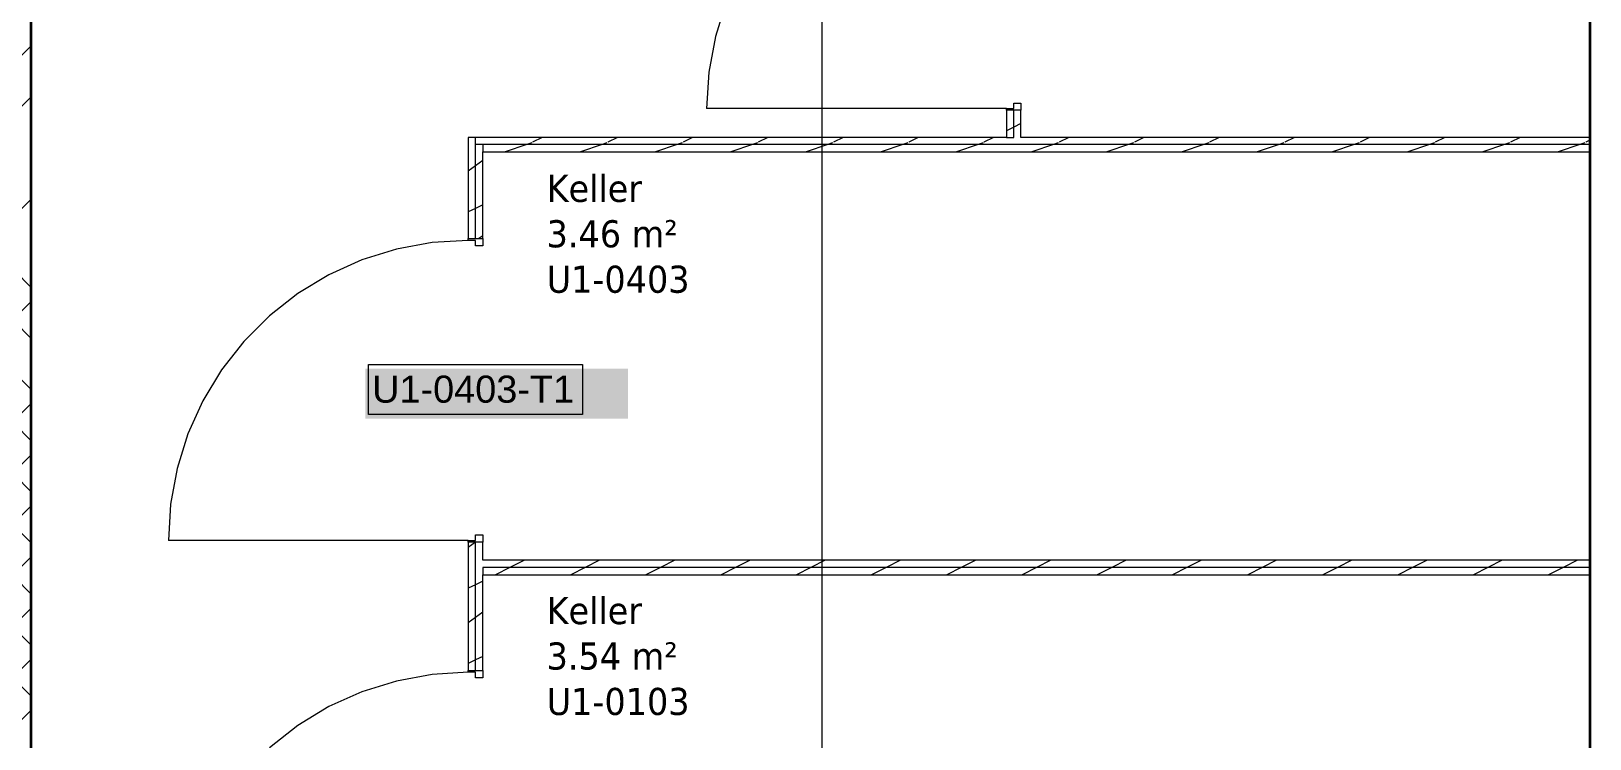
# Model space of a CAD drawing. Extents: x -1132 to 613, y -233 to 616.
# Drawn here: x -441.6 to -355.3, y 434.7 to 473.9 of the extents above; entities that cross this region are included whole.
import ezdxf
from ezdxf.lldxf.tags import DXFTag

# ---------------------------------------------------------------- set-up
doc = ezdxf.new("R2010")
doc.units = 0
doc.layers.get('0').update_dxf_attribs({"lineweight": 13})
for name, color, linetype, lineweight in [('A-AREA-____-IDEN', 7, 'Continuous', 5), ('A-DOOR-____-IDEN', 7, 'Continuous', 5), ('A-DOOR-FRAM-MCUT', 7, 'Continuous', 9), ('A-DOOR-OPNG-OTLN', 7, 'Continuous', 9), ('A-WALL-____-MCUT', 7, 'Continuous', 35), ('A-WALL-____-PATT', 7, 'Continuous', 35), ('A-WALL-FNSH-MCUT', 7, 'Continuous', 35), ('S-GRID-____-OTLN', 7, 'Continuous', 5)]:
    doc.layers.add(name, color=color, linetype=linetype, lineweight=lineweight)
doc.styles.get("Standard").update_dxf_attribs({"font": 'arial.ttf'})
tags = doc.linetypes.add('_Rasterlinie_', pattern=[0.375, 0.2, -0.05, 0.075, -0.05]).pattern_tags.tags
tags[10:11] = [DXFTag(74, 4), DXFTag(75, 0), DXFTag(340, '0'), DXFTag(46, 1.0), DXFTag(50, 0.0), DXFTag(44, 0.0), DXFTag(45, 0.0)]
tags[8:9] = [DXFTag(74, 4), DXFTag(75, 0), DXFTag(340, '0'), DXFTag(46, 1.0), DXFTag(50, 0.0), DXFTag(44, 0.0), DXFTag(45, 0.0)]
tags[6:7] = [DXFTag(74, 4), DXFTag(75, 0), DXFTag(340, '0'), DXFTag(46, 1.0), DXFTag(50, 0.0), DXFTag(44, 0.0), DXFTag(45, 0.0)]
tags[4:5] = [DXFTag(74, 4), DXFTag(75, 0), DXFTag(340, '0'), DXFTag(46, 1.0), DXFTag(50, 0.0), DXFTag(44, 0.0), DXFTag(45, 0.0)]

# ---------------------------------------------------------------- blocks, each defined once
blk = doc.blocks.new('Referenz-A0UJ2EK7XE', base_point=(-1124.077, -162.872))
at = {"layer": 'A-DOOR-____-IDEN', "color": 0, "linetype": 'Continuous', "ltscale": 0.13}
for p, q in [((-422.927, 455.415), (-411.087, 455.415)), ((-422.927, 452.635), (-422.927, 455.415)), ((-411.087, 455.415), (-411.087, 452.635)), ((-411.087, 452.635), (-422.927, 452.635))]:
    blk.add_line(p, q, dxfattribs=at)
at = {"layer": 'A-DOOR-____-IDEN', "color": 7, "linetype": 'Continuous', "ltscale": 0.13, "true_color": 0xffffff}
for points in [[(-423.102, 452.412), (-408.563, 452.412), (-423.102, 455.171)], [(-408.563, 452.412), (-423.102, 455.171), (-408.563, 455.171)]]:
    blk.add_solid(points, dxfattribs=at)
at = {"layer": 'A-DOOR-FRAM-MCUT', "color": 0, "linetype": 'Continuous', "ltscale": 0.13}
for p, q in [((-387.606, 469.578), (-387.206, 469.578)), ((-387.606, 469.478), (-387.606, 469.578)), ((-386.806, 469.478), (-387.606, 469.478)), ((-387.206, 469.878), (-386.806, 469.878)), ((-387.206, 469.578), (-387.206, 469.878)), ((-386.806, 469.878), (-386.806, 469.478)), ((-417.406, 462.378), (-416.606, 462.378)), ((-417.406, 462.278), (-417.406, 462.378)), ((-417.006, 462.278), (-417.406, 462.278)), ((-417.006, 461.978), (-417.006, 462.278)), ((-416.606, 461.978), (-417.006, 461.978)), ((-416.606, 462.378), (-416.606, 461.978)), ((-417.406, 445.678), (-417.006, 445.678)), ((-417.406, 445.578), (-417.406, 445.678)), ((-416.606, 445.578), (-417.406, 445.578)), ((-417.006, 445.978), (-416.606, 445.978)), ((-417.006, 445.678), (-417.006, 445.978)), ((-416.606, 445.978), (-416.606, 445.578)), ((-417.406, 438.478), (-416.606, 438.478)), ((-417.406, 438.378), (-417.406, 438.478)), ((-416.606, 438.478), (-416.606, 438.078)), ((-417.006, 438.378), (-417.406, 438.378)), ((-417.006, 438.078), (-417.006, 438.378)), ((-416.606, 438.078), (-417.006, 438.078))]:
    blk.add_line(p, q, dxfattribs=at)
at = {"layer": 'A-DOOR-OPNG-OTLN', "color": 0, "linetype": 'Continuous', "ltscale": 0.13}
for p, q in [((-403.127, 475.465), (-403.724, 473.551)), ((-403.724, 473.551), (-404.085, 471.579)), ((-404.085, 471.579), (-404.206, 469.578)), ((-387.606, 469.578), (-404.206, 469.578)), ((-421.379, 461.796), (-423.293, 461.2)), ((-419.407, 462.157), (-421.379, 461.796)), ((-417.406, 462.278), (-419.407, 462.157)), ((-423.293, 461.2), (-425.12, 460.377)), ((-425.12, 460.377), (-426.836, 459.34)), ((-426.836, 459.34), (-428.414, 458.104)), ((-428.414, 458.104), (-429.831, 456.686)), ((-429.831, 456.686), (-431.068, 455.108)), ((-431.068, 455.108), (-432.105, 453.393)), ((-432.105, 453.393), (-432.927, 451.565)), ((-432.927, 451.565), (-433.524, 449.651)), ((-433.524, 449.651), (-433.885, 447.679)), ((-433.885, 447.679), (-434.006, 445.678)), ((-417.406, 445.678), (-434.006, 445.678)), ((-421.379, 437.896), (-423.293, 437.3)), ((-419.407, 438.257), (-421.379, 437.896)), ((-417.406, 438.378), (-419.407, 438.257)), ((-423.293, 437.3), (-425.12, 436.477)), ((-425.12, 436.477), (-426.836, 435.44)), ((-426.836, 435.44), (-428.414, 434.204))]:
    blk.add_line(p, q, dxfattribs=at)
at = {"layer": 'A-WALL-____-MCUT', "color": 0, "linetype": 'Continuous', "ltscale": 0.35}
for p, q in [((-355.306, 509.978), (-355.306, 420.678)), ((-441.606, 417.378), (-441.606, 491.978))]:
    blk.add_line(p, q, dxfattribs=at)
at = {"layer": 'A-WALL-____-MCUT', "color": 0, "linetype": 'Continuous', "lineweight": 9, "ltscale": 0.13}
for p, q in [((-387.206, 467.978), (-387.206, 469.478)), ((-417.006, 462.378), (-417.006, 467.978)), ((-387.606, 467.978), (-387.206, 467.978)), ((-355.306, 467.578), (-417.006, 467.578)), ((-416.606, 467.578), (-416.606, 467.178)), ((-417.006, 438.478), (-417.006, 445.578)), ((-355.306, 444.178), (-416.606, 444.178)), ((-416.606, 444.178), (-416.606, 443.778))]:
    blk.add_line(p, q, dxfattribs=at)
at = {"layer": 'A-WALL-____-PATT', "color": 0, "linetype": 'Continuous', "lineweight": 9, "ltscale": 0.13}
for p, q in [((-447.606, 467.044), (-441.606, 473.044)), ((-447.606, 464.215), (-441.606, 470.215)), ((-386.806, 468.737), (-387.206, 468.537)), ((-413.313, 467.978), (-413.842, 467.714)), ((-409.148, 467.978), (-409.677, 467.714)), ((-404.983, 467.978), (-405.512, 467.714)), ((-400.818, 467.978), (-401.347, 467.714)), ((-396.653, 467.978), (-397.182, 467.714)), ((-392.488, 467.978), (-393.017, 467.714)), ((-388.323, 467.978), (-388.852, 467.714)), ((-387.206, 468.537), (-387.606, 468.337)), ((-384.158, 467.978), (-384.687, 467.714)), ((-379.993, 467.978), (-380.522, 467.714)), ((-375.828, 467.978), (-376.358, 467.714)), ((-371.663, 467.978), (-372.193, 467.714)), ((-367.499, 467.978), (-368.028, 467.714)), ((-363.334, 467.978), (-363.863, 467.714)), ((-359.169, 467.978), (-359.698, 467.714)), ((-355.306, 467.827), (-355.533, 467.714)), ((-414.163, 467.578), (-415.363, 467.178)), ((-413.892, 467.669), (-414.163, 467.578)), ((-409.998, 467.578), (-411.198, 467.178)), ((-409.727, 467.669), (-409.998, 467.578)), ((-405.834, 467.578), (-407.034, 467.178)), ((-405.561, 467.669), (-405.834, 467.578)), ((-401.669, 467.578), (-402.869, 467.178)), ((-401.396, 467.669), (-401.669, 467.578)), ((-397.504, 467.578), (-398.704, 467.178)), ((-397.231, 467.669), (-397.504, 467.578)), ((-393.34, 467.578), (-394.54, 467.178)), ((-393.066, 467.669), (-393.34, 467.578)), ((-389.175, 467.578), (-390.375, 467.178)), ((-388.901, 467.67), (-389.175, 467.578)), ((-385.01, 467.578), (-386.21, 467.178)), ((-384.736, 467.67), (-385.01, 467.578)), ((-380.845, 467.578), (-382.045, 467.178)), ((-380.571, 467.67), (-380.845, 467.578)), ((-376.681, 467.578), (-377.881, 467.178)), ((-376.406, 467.67), (-376.681, 467.578)), ((-372.516, 467.578), (-373.716, 467.178)), ((-372.241, 467.67), (-372.516, 467.578)), ((-368.351, 467.578), (-369.551, 467.178)), ((-368.076, 467.67), (-368.351, 467.578)), ((-364.187, 467.578), (-365.387, 467.178)), ((-363.91, 467.67), (-364.187, 467.578)), ((-360.022, 467.578), (-361.222, 467.178)), ((-359.745, 467.67), (-360.022, 467.578)), ((-355.857, 467.578), (-357.057, 467.178)), ((-355.58, 467.671), (-355.857, 467.578)), ((-417.006, 466.402), (-417.406, 466.102)), ((-416.606, 466.702), (-417.006, 466.402)), ((-441.606, 459.677), (-447.606, 465.677)), ((-447.606, 458.559), (-441.606, 464.559)), ((-417.006, 464.049), (-417.406, 463.849)), ((-416.606, 464.249), (-417.006, 464.049)), ((-441.606, 456.849), (-447.606, 462.849)), ((-416.606, 462.537), (-416.818, 462.378)), ((-441.606, 454.02), (-447.606, 460.02)), ((-447.606, 452.902), (-441.606, 458.902)), ((-441.606, 451.192), (-447.606, 457.192)), ((-441.606, 448.363), (-447.606, 454.363)), ((-447.606, 447.245), (-441.606, 453.245)), ((-441.606, 445.535), (-447.606, 451.535)), ((-447.606, 444.416), (-441.606, 450.416)), ((-441.606, 442.707), (-447.606, 448.707)), ((-447.606, 441.588), (-441.606, 447.588)), ((-441.606, 439.878), (-447.606, 445.878)), ((-417.006, 445.577), (-417.406, 445.277)), ((-417.004, 445.578), (-417.006, 445.577)), ((-447.606, 438.76), (-441.606, 444.76)), ((-414.299, 444.578), (-415.099, 444.178)), ((-410.134, 444.578), (-410.934, 444.178)), ((-405.969, 444.578), (-406.769, 444.178)), ((-401.804, 444.578), (-402.604, 444.178)), ((-397.639, 444.578), (-398.439, 444.178)), ((-393.474, 444.578), (-394.274, 444.178)), ((-389.309, 444.578), (-390.109, 444.178)), ((-385.144, 444.578), (-385.944, 444.178)), ((-380.979, 444.578), (-381.779, 444.178)), ((-376.815, 444.578), (-377.615, 444.178)), ((-372.65, 444.578), (-373.45, 444.178)), ((-368.485, 444.578), (-369.285, 444.178)), ((-364.32, 444.578), (-365.12, 444.178)), ((-360.155, 444.578), (-360.955, 444.178)), ((-355.99, 444.578), (-356.79, 444.178)), ((-415.099, 444.178), (-415.899, 443.778)), ((-410.934, 444.178), (-411.734, 443.778)), ((-406.769, 444.178), (-407.569, 443.778)), ((-402.604, 444.178), (-403.404, 443.778)), ((-398.439, 444.178), (-399.239, 443.778)), ((-394.274, 444.178), (-395.074, 443.778)), ((-390.109, 444.178), (-390.909, 443.778)), ((-385.944, 444.178), (-386.744, 443.778)), ((-381.779, 444.178), (-382.579, 443.778)), ((-377.615, 444.178), (-378.415, 443.778)), ((-373.45, 444.178), (-374.25, 443.778)), ((-369.285, 444.178), (-370.085, 443.778)), ((-365.12, 444.178), (-365.92, 443.778)), ((-360.955, 444.178), (-361.755, 443.778)), ((-356.79, 444.178), (-357.59, 443.778)), ((-441.606, 437.05), (-447.606, 443.05)), ((-417.006, 443.225), (-417.406, 443.025)), ((-416.606, 443.425), (-417.006, 443.225)), ((-447.606, 435.931), (-441.606, 441.931)), ((-417.006, 441.412), (-417.406, 441.112)), ((-416.606, 441.712), (-417.006, 441.412)), ((-447.606, 433.103), (-441.606, 439.103)), ((-417.006, 439.06), (-417.406, 438.86)), ((-416.606, 439.26), (-417.006, 439.06)), ((-447.606, 430.274), (-441.606, 436.274))]:
    blk.add_line(p, q, dxfattribs=at)
at = {"layer": 'A-WALL-FNSH-MCUT', "color": 0, "linetype": 'Continuous', "lineweight": 9, "ltscale": 0.13}
for p, q in [((-387.606, 469.478), (-387.606, 467.978)), ((-386.806, 469.478), (-387.606, 469.478)), ((-386.806, 467.978), (-386.806, 469.478)), ((-417.406, 467.978), (-417.406, 462.378)), ((-387.606, 467.978), (-417.406, 467.978)), ((-355.306, 467.978), (-386.806, 467.978)), ((-416.606, 462.378), (-416.606, 467.178)), ((-416.606, 467.178), (-355.306, 467.178)), ((-417.406, 462.378), (-416.606, 462.378)), ((-417.406, 445.578), (-417.406, 438.478)), ((-416.606, 445.578), (-417.406, 445.578)), ((-416.606, 444.578), (-416.606, 445.578)), ((-355.306, 444.578), (-416.606, 444.578)), ((-416.606, 438.478), (-416.606, 443.778)), ((-416.606, 443.778), (-355.306, 443.778)), ((-417.406, 438.478), (-416.606, 438.478))]:
    blk.add_line(p, q, dxfattribs=at)
at = {"layer": 'S-GRID-____-OTLN', "color": 0, "linetype": '_Rasterlinie_', "ltscale": 0.13}
blk.add_line((-397.806, -159.103), (-397.806, 585.978), dxfattribs=at)
at = {"layer": 'A-AREA-____-IDEN', "color": 0, "linetype": 'Continuous', "ltscale": 0.13, "char_height": 1.5, "attachment_point": 1}
for s, insert in [('{\\W0.9;\\fVerdana;Keller}', (-413.067, 465.907)), ('{\\W0.9;\\fVerdana;3.46 m²}', (-413.067, 463.394)), ('{\\W0.9;\\fVerdana;U1-0403}', (-413.067, 460.88)), ('{\\W0.9;\\fVerdana;Keller}', (-413.067, 442.544)), ('{\\W0.9;\\fVerdana;3.54 m²}', (-413.067, 440.03)), ('{\\W0.9;\\fVerdana;U1-0103}', (-413.067, 437.517))]:
    blk.add_mtext(s, dxfattribs=dict(at, insert=insert))
at = {"layer": 'A-DOOR-____-IDEN', "color": 0, "linetype": 'Continuous', "ltscale": 0.13, "insert": (-422.727, 454.796), "char_height": 1.5, "attachment_point": 1}
blk.add_mtext('{\\fArial;U1-0403-T1}', dxfattribs=at)

msp = doc.modelspace()

# ---------------------------------------------------------------- block references
at = {"color": 9, "lineweight": 25, "ltscale": 0.25, "true_color": 0xc0c0c0}
msp.add_blockref('Referenz-A0UJ2EK7XE', (-1124.077, -162.872), dxfattribs=at)

doc.saveas('drawing.dxf')
